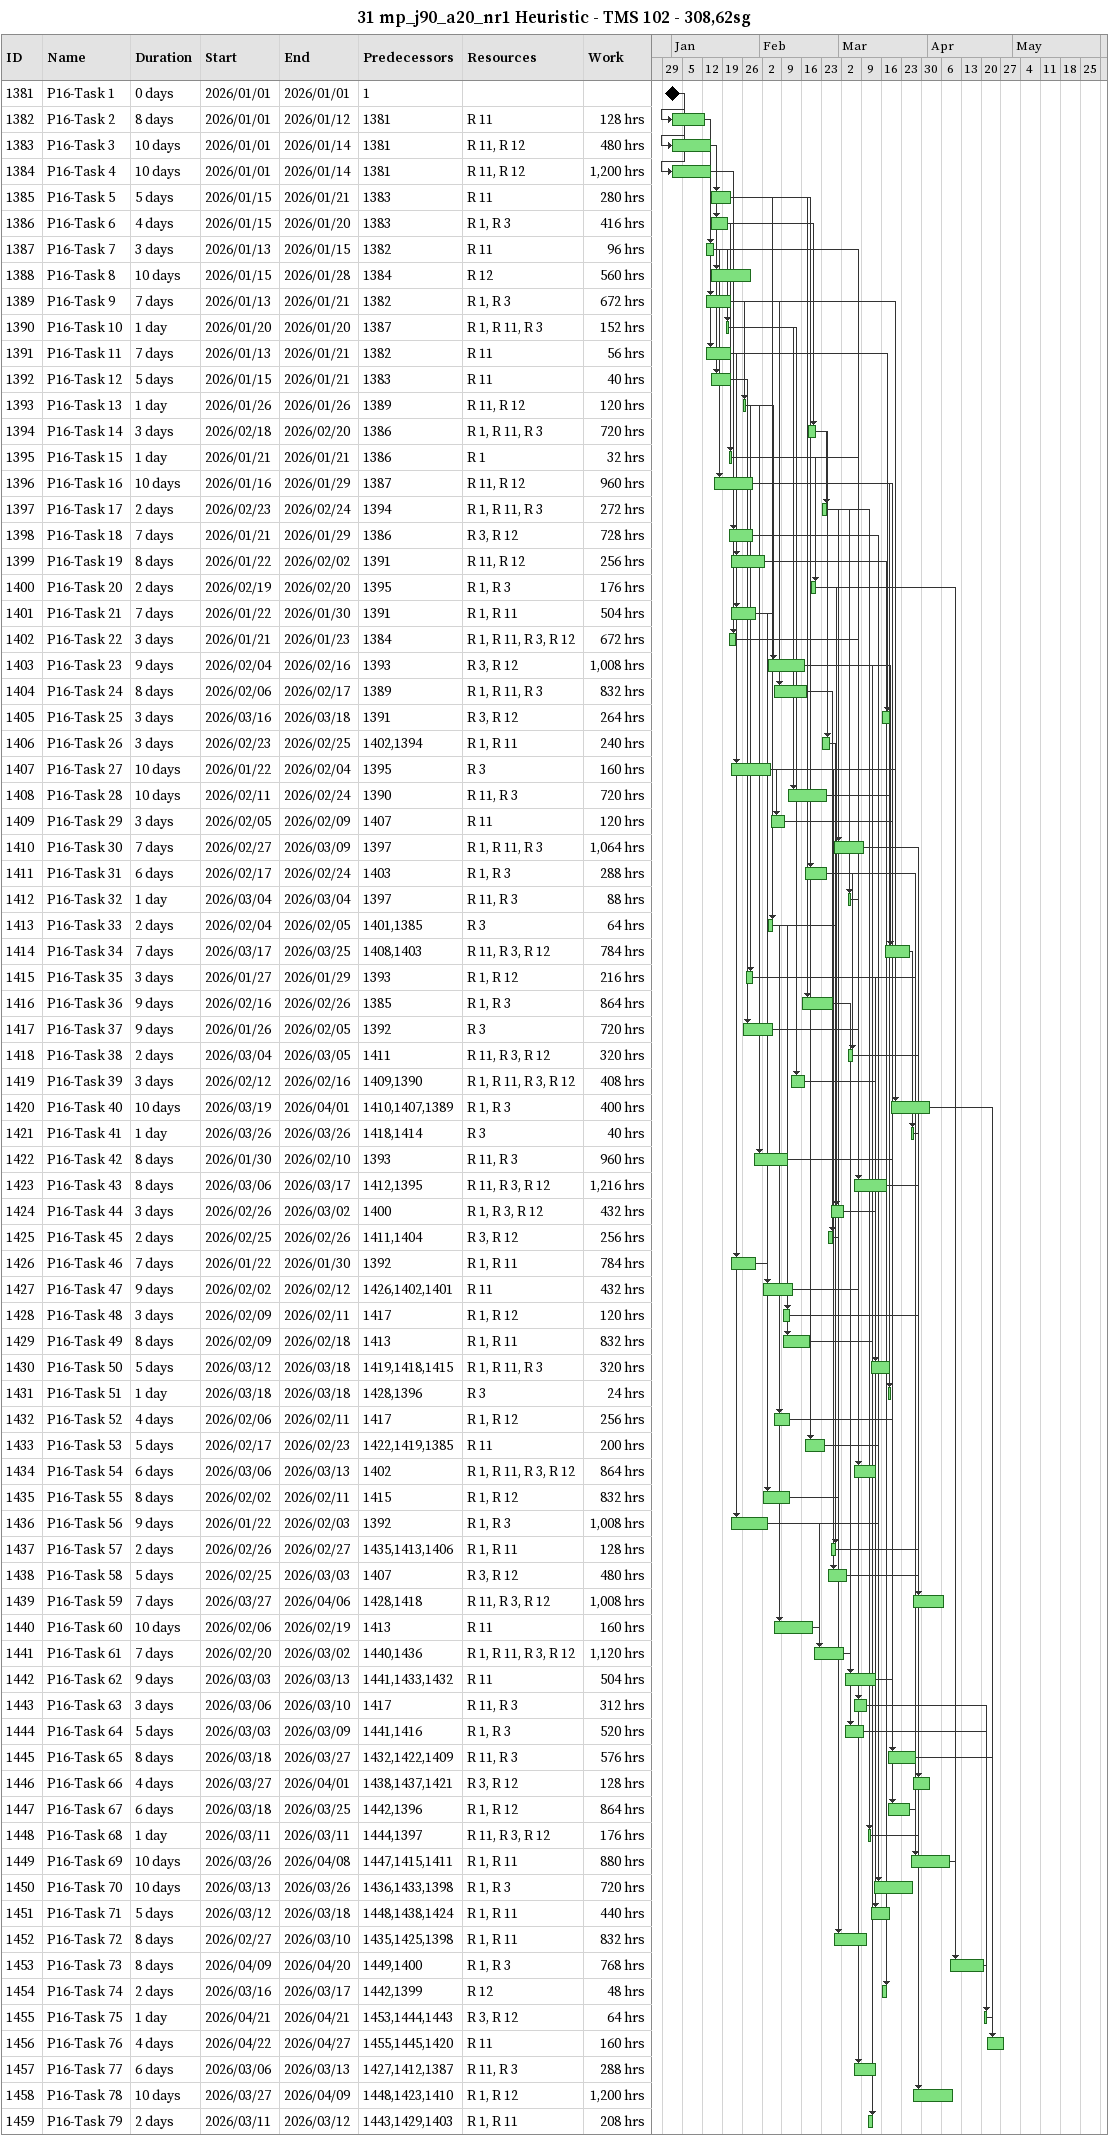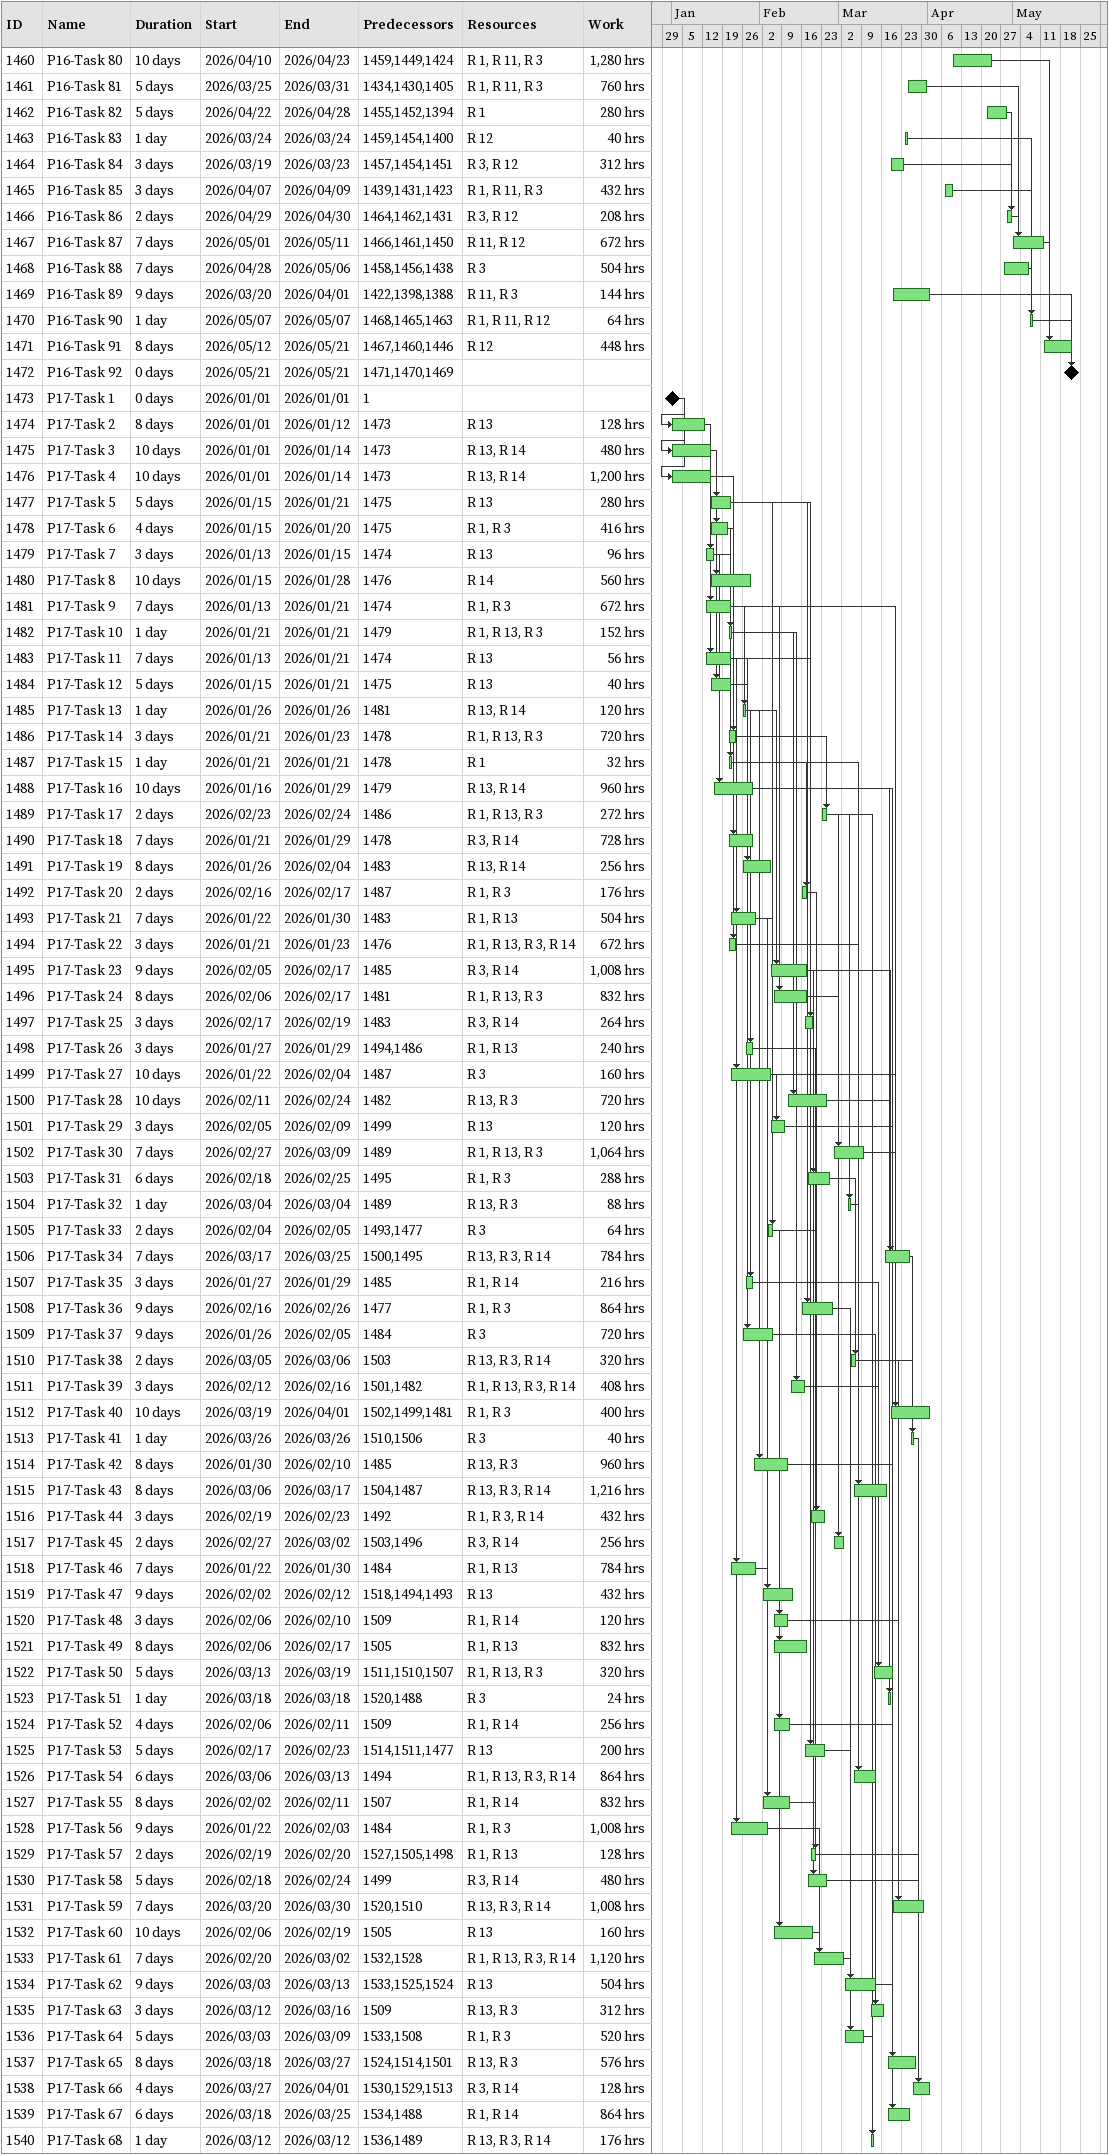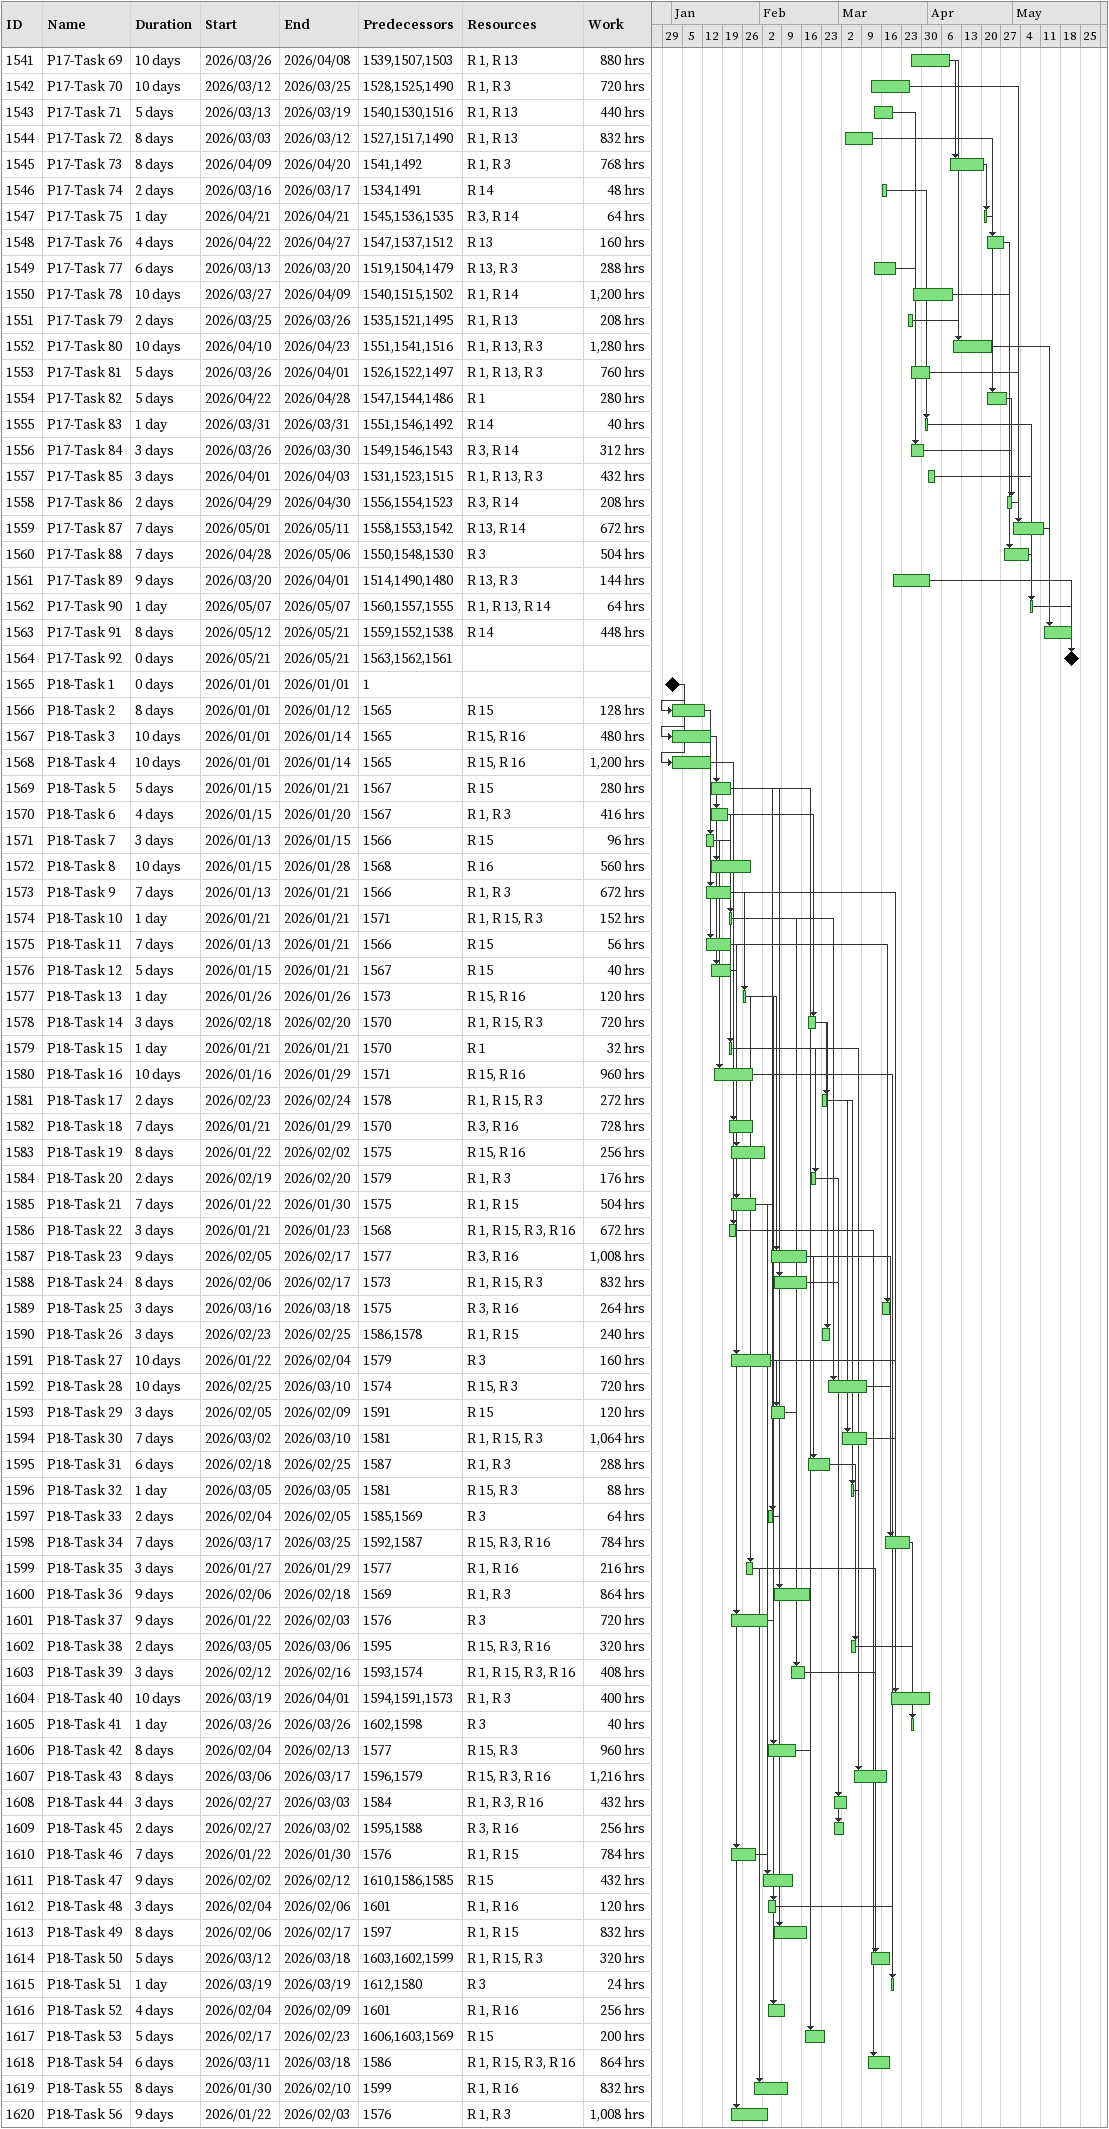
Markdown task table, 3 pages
31 mp_j90_a20_nr1 Heuristic - TMS 102 - 308,62sg

| ID | Task | Duration | Start | Finish | Predecessors | Resources | Work (h) |
|---|---|---|---|---|---|---|---|
| 1381 | P16-Task 1 | 0d | 2026-01-01 | 2026-01-01 | 1 |  |  |
| 1382 | P16-Task 2 | 8d | 2026-01-01 | 2026-01-12 | 1381 | R 11 | 128 |
| 1383 | P16-Task 3 | 10d | 2026-01-01 | 2026-01-14 | 1381 | R 11, R 12 | 480 |
| 1384 | P16-Task 4 | 10d | 2026-01-01 | 2026-01-14 | 1381 | R 11, R 12 | 1200 |
| 1385 | P16-Task 5 | 5d | 2026-01-15 | 2026-01-21 | 1383 | R 11 | 280 |
| 1386 | P16-Task 6 | 4d | 2026-01-15 | 2026-01-20 | 1383 | R 1, R 3 | 416 |
| 1387 | P16-Task 7 | 3d | 2026-01-13 | 2026-01-15 | 1382 | R 11 | 96 |
| 1388 | P16-Task 8 | 10d | 2026-01-15 | 2026-01-28 | 1384 | R 12 | 560 |
| 1389 | P16-Task 9 | 7d | 2026-01-13 | 2026-01-21 | 1382 | R 1, R 3 | 672 |
| 1390 | P16-Task 10 | 1d | 2026-01-20 | 2026-01-20 | 1387 | R 1, R 11, R 3 | 152 |
| 1391 | P16-Task 11 | 7d | 2026-01-13 | 2026-01-21 | 1382 | R 11 | 56 |
| 1392 | P16-Task 12 | 5d | 2026-01-15 | 2026-01-21 | 1383 | R 11 | 40 |
| 1393 | P16-Task 13 | 1d | 2026-01-26 | 2026-01-26 | 1389 | R 11, R 12 | 120 |
| 1394 | P16-Task 14 | 3d | 2026-02-18 | 2026-02-20 | 1386 | R 1, R 11, R 3 | 720 |
| 1395 | P16-Task 15 | 1d | 2026-01-21 | 2026-01-21 | 1386 | R 1 | 32 |
| 1396 | P16-Task 16 | 10d | 2026-01-16 | 2026-01-29 | 1387 | R 11, R 12 | 960 |
| 1397 | P16-Task 17 | 2d | 2026-02-23 | 2026-02-24 | 1394 | R 1, R 11, R 3 | 272 |
| 1398 | P16-Task 18 | 7d | 2026-01-21 | 2026-01-29 | 1386 | R 3, R 12 | 728 |
| 1399 | P16-Task 19 | 8d | 2026-01-22 | 2026-02-02 | 1391 | R 11, R 12 | 256 |
| 1400 | P16-Task 20 | 2d | 2026-02-19 | 2026-02-20 | 1395 | R 1, R 3 | 176 |
| 1401 | P16-Task 21 | 7d | 2026-01-22 | 2026-01-30 | 1391 | R 1, R 11 | 504 |
| 1402 | P16-Task 22 | 3d | 2026-01-21 | 2026-01-23 | 1384 | R 1, R 11, R 3, R 12 | 672 |
| 1403 | P16-Task 23 | 9d | 2026-02-04 | 2026-02-16 | 1393 | R 3, R 12 | 1008 |
| 1404 | P16-Task 24 | 8d | 2026-02-06 | 2026-02-17 | 1389 | R 1, R 11, R 3 | 832 |
| 1405 | P16-Task 25 | 3d | 2026-03-16 | 2026-03-18 | 1391 | R 3, R 12 | 264 |
| 1406 | P16-Task 26 | 3d | 2026-02-23 | 2026-02-25 | 1402, 1394 | R 1, R 11 | 240 |
| 1407 | P16-Task 27 | 10d | 2026-01-22 | 2026-02-04 | 1395 | R 3 | 160 |
| 1408 | P16-Task 28 | 10d | 2026-02-11 | 2026-02-24 | 1390 | R 11, R 3 | 720 |
| 1409 | P16-Task 29 | 3d | 2026-02-05 | 2026-02-09 | 1407 | R 11 | 120 |
| 1410 | P16-Task 30 | 7d | 2026-02-27 | 2026-03-09 | 1397 | R 1, R 11, R 3 | 1064 |
| 1411 | P16-Task 31 | 6d | 2026-02-17 | 2026-02-24 | 1403 | R 1, R 3 | 288 |
| 1412 | P16-Task 32 | 1d | 2026-03-04 | 2026-03-04 | 1397 | R 11, R 3 | 88 |
| 1413 | P16-Task 33 | 2d | 2026-02-04 | 2026-02-05 | 1401, 1385 | R 3 | 64 |
| 1414 | P16-Task 34 | 7d | 2026-03-17 | 2026-03-25 | 1408, 1403 | R 11, R 3, R 12 | 784 |
| 1415 | P16-Task 35 | 3d | 2026-01-27 | 2026-01-29 | 1393 | R 1, R 12 | 216 |
| 1416 | P16-Task 36 | 9d | 2026-02-16 | 2026-02-26 | 1385 | R 1, R 3 | 864 |
| 1417 | P16-Task 37 | 9d | 2026-01-26 | 2026-02-05 | 1392 | R 3 | 720 |
| 1418 | P16-Task 38 | 2d | 2026-03-04 | 2026-03-05 | 1411 | R 11, R 3, R 12 | 320 |
| 1419 | P16-Task 39 | 3d | 2026-02-12 | 2026-02-16 | 1409, 1390 | R 1, R 11, R 3, R 12 | 408 |
| 1420 | P16-Task 40 | 10d | 2026-03-19 | 2026-04-01 | 1410, 1407, 1389 | R 1, R 3 | 400 |
| 1421 | P16-Task 41 | 1d | 2026-03-26 | 2026-03-26 | 1418, 1414 | R 3 | 40 |
| 1422 | P16-Task 42 | 8d | 2026-01-30 | 2026-02-10 | 1393 | R 11, R 3 | 960 |
| 1423 | P16-Task 43 | 8d | 2026-03-06 | 2026-03-17 | 1412, 1395 | R 11, R 3, R 12 | 1216 |
| 1424 | P16-Task 44 | 3d | 2026-02-26 | 2026-03-02 | 1400 | R 1, R 3, R 12 | 432 |
| 1425 | P16-Task 45 | 2d | 2026-02-25 | 2026-02-26 | 1411, 1404 | R 3, R 12 | 256 |
| 1426 | P16-Task 46 | 7d | 2026-01-22 | 2026-01-30 | 1392 | R 1, R 11 | 784 |
| 1427 | P16-Task 47 | 9d | 2026-02-02 | 2026-02-12 | 1426, 1402, 1401 | R 11 | 432 |
| 1428 | P16-Task 48 | 3d | 2026-02-09 | 2026-02-11 | 1417 | R 1, R 12 | 120 |
| 1429 | P16-Task 49 | 8d | 2026-02-09 | 2026-02-18 | 1413 | R 1, R 11 | 832 |
| 1430 | P16-Task 50 | 5d | 2026-03-12 | 2026-03-18 | 1419, 1418, 1415 | R 1, R 11, R 3 | 320 |
| 1431 | P16-Task 51 | 1d | 2026-03-18 | 2026-03-18 | 1428, 1396 | R 3 | 24 |
| 1432 | P16-Task 52 | 4d | 2026-02-06 | 2026-02-11 | 1417 | R 1, R 12 | 256 |
| 1433 | P16-Task 53 | 5d | 2026-02-17 | 2026-02-23 | 1422, 1419, 1385 | R 11 | 200 |
| 1434 | P16-Task 54 | 6d | 2026-03-06 | 2026-03-13 | 1402 | R 1, R 11, R 3, R 12 | 864 |
| 1435 | P16-Task 55 | 8d | 2026-02-02 | 2026-02-11 | 1415 | R 1, R 12 | 832 |
| 1436 | P16-Task 56 | 9d | 2026-01-22 | 2026-02-03 | 1392 | R 1, R 3 | 1008 |
| 1437 | P16-Task 57 | 2d | 2026-02-26 | 2026-02-27 | 1435, 1413, 1406 | R 1, R 11 | 128 |
| 1438 | P16-Task 58 | 5d | 2026-02-25 | 2026-03-03 | 1407 | R 3, R 12 | 480 |
| 1439 | P16-Task 59 | 7d | 2026-03-27 | 2026-04-06 | 1428, 1418 | R 11, R 3, R 12 | 1008 |
| 1440 | P16-Task 60 | 10d | 2026-02-06 | 2026-02-19 | 1413 | R 11 | 160 |
| 1441 | P16-Task 61 | 7d | 2026-02-20 | 2026-03-02 | 1440, 1436 | R 1, R 11, R 3, R 12 | 1120 |
| 1442 | P16-Task 62 | 9d | 2026-03-03 | 2026-03-13 | 1441, 1433, 1432 | R 11 | 504 |
| 1443 | P16-Task 63 | 3d | 2026-03-06 | 2026-03-10 | 1417 | R 11, R 3 | 312 |
| 1444 | P16-Task 64 | 5d | 2026-03-03 | 2026-03-09 | 1441, 1416 | R 1, R 3 | 520 |
| 1445 | P16-Task 65 | 8d | 2026-03-18 | 2026-03-27 | 1432, 1422, 1409 | R 11, R 3 | 576 |
| 1446 | P16-Task 66 | 4d | 2026-03-27 | 2026-04-01 | 1438, 1437, 1421 | R 3, R 12 | 128 |
| 1447 | P16-Task 67 | 6d | 2026-03-18 | 2026-03-25 | 1442, 1396 | R 1, R 12 | 864 |
| 1448 | P16-Task 68 | 1d | 2026-03-11 | 2026-03-11 | 1444, 1397 | R 11, R 3, R 12 | 176 |
| 1449 | P16-Task 69 | 10d | 2026-03-26 | 2026-04-08 | 1447, 1415, 1411 | R 1, R 11 | 880 |
| 1450 | P16-Task 70 | 10d | 2026-03-13 | 2026-03-26 | 1436, 1433, 1398 | R 1, R 3 | 720 |
| 1451 | P16-Task 71 | 5d | 2026-03-12 | 2026-03-18 | 1448, 1438, 1424 | R 1, R 11 | 440 |
| 1452 | P16-Task 72 | 8d | 2026-02-27 | 2026-03-10 | 1435, 1425, 1398 | R 1, R 11 | 832 |
| 1453 | P16-Task 73 | 8d | 2026-04-09 | 2026-04-20 | 1449, 1400 | R 1, R 3 | 768 |
| 1454 | P16-Task 74 | 2d | 2026-03-16 | 2026-03-17 | 1442, 1399 | R 12 | 48 |
| 1455 | P16-Task 75 | 1d | 2026-04-21 | 2026-04-21 | 1453, 1444, 1443 | R 3, R 12 | 64 |
| 1456 | P16-Task 76 | 4d | 2026-04-22 | 2026-04-27 | 1455, 1445, 1420 | R 11 | 160 |
| 1457 | P16-Task 77 | 6d | 2026-03-06 | 2026-03-13 | 1427, 1412, 1387 | R 11, R 3 | 288 |
| 1458 | P16-Task 78 | 10d | 2026-03-27 | 2026-04-09 | 1448, 1423, 1410 | R 1, R 12 | 1200 |
| 1459 | P16-Task 79 | 2d | 2026-03-11 | 2026-03-12 | 1443, 1429, 1403 | R 1, R 11 | 208 |
| 1460 | P16-Task 80 | 10d | 2026-04-10 | 2026-04-23 | 1459, 1449, 1424 | R 1, R 11, R 3 | 1280 |
| 1461 | P16-Task 81 | 5d | 2026-03-25 | 2026-03-31 | 1434, 1430, 1405 | R 1, R 11, R 3 | 760 |
| 1462 | P16-Task 82 | 5d | 2026-04-22 | 2026-04-28 | 1455, 1452, 1394 | R 1 | 280 |
| 1463 | P16-Task 83 | 1d | 2026-03-24 | 2026-03-24 | 1459, 1454, 1400 | R 12 | 40 |
| 1464 | P16-Task 84 | 3d | 2026-03-19 | 2026-03-23 | 1457, 1454, 1451 | R 3, R 12 | 312 |
| 1465 | P16-Task 85 | 3d | 2026-04-07 | 2026-04-09 | 1439, 1431, 1423 | R 1, R 11, R 3 | 432 |
| 1466 | P16-Task 86 | 2d | 2026-04-29 | 2026-04-30 | 1464, 1462, 1431 | R 3, R 12 | 208 |
| 1467 | P16-Task 87 | 7d | 2026-05-01 | 2026-05-11 | 1466, 1461, 1450 | R 11, R 12 | 672 |
| 1468 | P16-Task 88 | 7d | 2026-04-28 | 2026-05-06 | 1458, 1456, 1438 | R 3 | 504 |
| 1469 | P16-Task 89 | 9d | 2026-03-20 | 2026-04-01 | 1422, 1398, 1388 | R 11, R 3 | 144 |
| 1470 | P16-Task 90 | 1d | 2026-05-07 | 2026-05-07 | 1468, 1465, 1463 | R 1, R 11, R 12 | 64 |
| 1471 | P16-Task 91 | 8d | 2026-05-12 | 2026-05-21 | 1467, 1460, 1446 | R 12 | 448 |
| 1472 | P16-Task 92 | 0d | 2026-05-21 | 2026-05-21 | 1471, 1470, 1469 |  |  |
| 1473 | P17-Task 1 | 0d | 2026-01-01 | 2026-01-01 | 1 |  |  |
| 1474 | P17-Task 2 | 8d | 2026-01-01 | 2026-01-12 | 1473 | R 13 | 128 |
| 1475 | P17-Task 3 | 10d | 2026-01-01 | 2026-01-14 | 1473 | R 13, R 14 | 480 |
| 1476 | P17-Task 4 | 10d | 2026-01-01 | 2026-01-14 | 1473 | R 13, R 14 | 1200 |
| 1477 | P17-Task 5 | 5d | 2026-01-15 | 2026-01-21 | 1475 | R 13 | 280 |
| 1478 | P17-Task 6 | 4d | 2026-01-15 | 2026-01-20 | 1475 | R 1, R 3 | 416 |
| 1479 | P17-Task 7 | 3d | 2026-01-13 | 2026-01-15 | 1474 | R 13 | 96 |
| 1480 | P17-Task 8 | 10d | 2026-01-15 | 2026-01-28 | 1476 | R 14 | 560 |
| 1481 | P17-Task 9 | 7d | 2026-01-13 | 2026-01-21 | 1474 | R 1, R 3 | 672 |
| 1482 | P17-Task 10 | 1d | 2026-01-21 | 2026-01-21 | 1479 | R 1, R 13, R 3 | 152 |
| 1483 | P17-Task 11 | 7d | 2026-01-13 | 2026-01-21 | 1474 | R 13 | 56 |
| 1484 | P17-Task 12 | 5d | 2026-01-15 | 2026-01-21 | 1475 | R 13 | 40 |
| 1485 | P17-Task 13 | 1d | 2026-01-26 | 2026-01-26 | 1481 | R 13, R 14 | 120 |
| 1486 | P17-Task 14 | 3d | 2026-01-21 | 2026-01-23 | 1478 | R 1, R 13, R 3 | 720 |
| 1487 | P17-Task 15 | 1d | 2026-01-21 | 2026-01-21 | 1478 | R 1 | 32 |
| 1488 | P17-Task 16 | 10d | 2026-01-16 | 2026-01-29 | 1479 | R 13, R 14 | 960 |
| 1489 | P17-Task 17 | 2d | 2026-02-23 | 2026-02-24 | 1486 | R 1, R 13, R 3 | 272 |
| 1490 | P17-Task 18 | 7d | 2026-01-21 | 2026-01-29 | 1478 | R 3, R 14 | 728 |
| 1491 | P17-Task 19 | 8d | 2026-01-26 | 2026-02-04 | 1483 | R 13, R 14 | 256 |
| 1492 | P17-Task 20 | 2d | 2026-02-16 | 2026-02-17 | 1487 | R 1, R 3 | 176 |
| 1493 | P17-Task 21 | 7d | 2026-01-22 | 2026-01-30 | 1483 | R 1, R 13 | 504 |
| 1494 | P17-Task 22 | 3d | 2026-01-21 | 2026-01-23 | 1476 | R 1, R 13, R 3, R 14 | 672 |
| 1495 | P17-Task 23 | 9d | 2026-02-05 | 2026-02-17 | 1485 | R 3, R 14 | 1008 |
| 1496 | P17-Task 24 | 8d | 2026-02-06 | 2026-02-17 | 1481 | R 1, R 13, R 3 | 832 |
| 1497 | P17-Task 25 | 3d | 2026-02-17 | 2026-02-19 | 1483 | R 3, R 14 | 264 |
| 1498 | P17-Task 26 | 3d | 2026-01-27 | 2026-01-29 | 1494, 1486 | R 1, R 13 | 240 |
| 1499 | P17-Task 27 | 10d | 2026-01-22 | 2026-02-04 | 1487 | R 3 | 160 |
| 1500 | P17-Task 28 | 10d | 2026-02-11 | 2026-02-24 | 1482 | R 13, R 3 | 720 |
| 1501 | P17-Task 29 | 3d | 2026-02-05 | 2026-02-09 | 1499 | R 13 | 120 |
| 1502 | P17-Task 30 | 7d | 2026-02-27 | 2026-03-09 | 1489 | R 1, R 13, R 3 | 1064 |
| 1503 | P17-Task 31 | 6d | 2026-02-18 | 2026-02-25 | 1495 | R 1, R 3 | 288 |
| 1504 | P17-Task 32 | 1d | 2026-03-04 | 2026-03-04 | 1489 | R 13, R 3 | 88 |
| 1505 | P17-Task 33 | 2d | 2026-02-04 | 2026-02-05 | 1493, 1477 | R 3 | 64 |
| 1506 | P17-Task 34 | 7d | 2026-03-17 | 2026-03-25 | 1500, 1495 | R 13, R 3, R 14 | 784 |
| 1507 | P17-Task 35 | 3d | 2026-01-27 | 2026-01-29 | 1485 | R 1, R 14 | 216 |
| 1508 | P17-Task 36 | 9d | 2026-02-16 | 2026-02-26 | 1477 | R 1, R 3 | 864 |
| 1509 | P17-Task 37 | 9d | 2026-01-26 | 2026-02-05 | 1484 | R 3 | 720 |
| 1510 | P17-Task 38 | 2d | 2026-03-05 | 2026-03-06 | 1503 | R 13, R 3, R 14 | 320 |
| 1511 | P17-Task 39 | 3d | 2026-02-12 | 2026-02-16 | 1501, 1482 | R 1, R 13, R 3, R 14 | 408 |
| 1512 | P17-Task 40 | 10d | 2026-03-19 | 2026-04-01 | 1502, 1499, 1481 | R 1, R 3 | 400 |
| 1513 | P17-Task 41 | 1d | 2026-03-26 | 2026-03-26 | 1510, 1506 | R 3 | 40 |
| 1514 | P17-Task 42 | 8d | 2026-01-30 | 2026-02-10 | 1485 | R 13, R 3 | 960 |
| 1515 | P17-Task 43 | 8d | 2026-03-06 | 2026-03-17 | 1504, 1487 | R 13, R 3, R 14 | 1216 |
| 1516 | P17-Task 44 | 3d | 2026-02-19 | 2026-02-23 | 1492 | R 1, R 3, R 14 | 432 |
| 1517 | P17-Task 45 | 2d | 2026-02-27 | 2026-03-02 | 1503, 1496 | R 3, R 14 | 256 |
| 1518 | P17-Task 46 | 7d | 2026-01-22 | 2026-01-30 | 1484 | R 1, R 13 | 784 |
| 1519 | P17-Task 47 | 9d | 2026-02-02 | 2026-02-12 | 1518, 1494, 1493 | R 13 | 432 |
| 1520 | P17-Task 48 | 3d | 2026-02-06 | 2026-02-10 | 1509 | R 1, R 14 | 120 |
| 1521 | P17-Task 49 | 8d | 2026-02-06 | 2026-02-17 | 1505 | R 1, R 13 | 832 |
| 1522 | P17-Task 50 | 5d | 2026-03-13 | 2026-03-19 | 1511, 1510, 1507 | R 1, R 13, R 3 | 320 |
| 1523 | P17-Task 51 | 1d | 2026-03-18 | 2026-03-18 | 1520, 1488 | R 3 | 24 |
| 1524 | P17-Task 52 | 4d | 2026-02-06 | 2026-02-11 | 1509 | R 1, R 14 | 256 |
| 1525 | P17-Task 53 | 5d | 2026-02-17 | 2026-02-23 | 1514, 1511, 1477 | R 13 | 200 |
| 1526 | P17-Task 54 | 6d | 2026-03-06 | 2026-03-13 | 1494 | R 1, R 13, R 3, R 14 | 864 |
| 1527 | P17-Task 55 | 8d | 2026-02-02 | 2026-02-11 | 1507 | R 1, R 14 | 832 |
| 1528 | P17-Task 56 | 9d | 2026-01-22 | 2026-02-03 | 1484 | R 1, R 3 | 1008 |
| 1529 | P17-Task 57 | 2d | 2026-02-19 | 2026-02-20 | 1527, 1505, 1498 | R 1, R 13 | 128 |
| 1530 | P17-Task 58 | 5d | 2026-02-18 | 2026-02-24 | 1499 | R 3, R 14 | 480 |
| 1531 | P17-Task 59 | 7d | 2026-03-20 | 2026-03-30 | 1520, 1510 | R 13, R 3, R 14 | 1008 |
| 1532 | P17-Task 60 | 10d | 2026-02-06 | 2026-02-19 | 1505 | R 13 | 160 |
| 1533 | P17-Task 61 | 7d | 2026-02-20 | 2026-03-02 | 1532, 1528 | R 1, R 13, R 3, R 14 | 1120 |
| 1534 | P17-Task 62 | 9d | 2026-03-03 | 2026-03-13 | 1533, 1525, 1524 | R 13 | 504 |
| 1535 | P17-Task 63 | 3d | 2026-03-12 | 2026-03-16 | 1509 | R 13, R 3 | 312 |
| 1536 | P17-Task 64 | 5d | 2026-03-03 | 2026-03-09 | 1533, 1508 | R 1, R 3 | 520 |
| 1537 | P17-Task 65 | 8d | 2026-03-18 | 2026-03-27 | 1524, 1514, 1501 | R 13, R 3 | 576 |
| 1538 | P17-Task 66 | 4d | 2026-03-27 | 2026-04-01 | 1530, 1529, 1513 | R 3, R 14 | 128 |
| 1539 | P17-Task 67 | 6d | 2026-03-18 | 2026-03-25 | 1534, 1488 | R 1, R 14 | 864 |
| 1540 | P17-Task 68 | 1d | 2026-03-12 | 2026-03-12 | 1536, 1489 | R 13, R 3, R 14 | 176 |
| 1541 | P17-Task 69 | 10d | 2026-03-26 | 2026-04-08 | 1539, 1507, 1503 | R 1, R 13 | 880 |
| 1542 | P17-Task 70 | 10d | 2026-03-12 | 2026-03-25 | 1528, 1525, 1490 | R 1, R 3 | 720 |
| 1543 | P17-Task 71 | 5d | 2026-03-13 | 2026-03-19 | 1540, 1530, 1516 | R 1, R 13 | 440 |
| 1544 | P17-Task 72 | 8d | 2026-03-03 | 2026-03-12 | 1527, 1517, 1490 | R 1, R 13 | 832 |
| 1545 | P17-Task 73 | 8d | 2026-04-09 | 2026-04-20 | 1541, 1492 | R 1, R 3 | 768 |
| 1546 | P17-Task 74 | 2d | 2026-03-16 | 2026-03-17 | 1534, 1491 | R 14 | 48 |
| 1547 | P17-Task 75 | 1d | 2026-04-21 | 2026-04-21 | 1545, 1536, 1535 | R 3, R 14 | 64 |
| 1548 | P17-Task 76 | 4d | 2026-04-22 | 2026-04-27 | 1547, 1537, 1512 | R 13 | 160 |
| 1549 | P17-Task 77 | 6d | 2026-03-13 | 2026-03-20 | 1519, 1504, 1479 | R 13, R 3 | 288 |
| 1550 | P17-Task 78 | 10d | 2026-03-27 | 2026-04-09 | 1540, 1515, 1502 | R 1, R 14 | 1200 |
| 1551 | P17-Task 79 | 2d | 2026-03-25 | 2026-03-26 | 1535, 1521, 1495 | R 1, R 13 | 208 |
| 1552 | P17-Task 80 | 10d | 2026-04-10 | 2026-04-23 | 1551, 1541, 1516 | R 1, R 13, R 3 | 1280 |
| 1553 | P17-Task 81 | 5d | 2026-03-26 | 2026-04-01 | 1526, 1522, 1497 | R 1, R 13, R 3 | 760 |
| 1554 | P17-Task 82 | 5d | 2026-04-22 | 2026-04-28 | 1547, 1544, 1486 | R 1 | 280 |
| 1555 | P17-Task 83 | 1d | 2026-03-31 | 2026-03-31 | 1551, 1546, 1492 | R 14 | 40 |
| 1556 | P17-Task 84 | 3d | 2026-03-26 | 2026-03-30 | 1549, 1546, 1543 | R 3, R 14 | 312 |
| 1557 | P17-Task 85 | 3d | 2026-04-01 | 2026-04-03 | 1531, 1523, 1515 | R 1, R 13, R 3 | 432 |
| 1558 | P17-Task 86 | 2d | 2026-04-29 | 2026-04-30 | 1556, 1554, 1523 | R 3, R 14 | 208 |
| 1559 | P17-Task 87 | 7d | 2026-05-01 | 2026-05-11 | 1558, 1553, 1542 | R 13, R 14 | 672 |
| 1560 | P17-Task 88 | 7d | 2026-04-28 | 2026-05-06 | 1550, 1548, 1530 | R 3 | 504 |
| 1561 | P17-Task 89 | 9d | 2026-03-20 | 2026-04-01 | 1514, 1490, 1480 | R 13, R 3 | 144 |
| 1562 | P17-Task 90 | 1d | 2026-05-07 | 2026-05-07 | 1560, 1557, 1555 | R 1, R 13, R 14 | 64 |
| 1563 | P17-Task 91 | 8d | 2026-05-12 | 2026-05-21 | 1559, 1552, 1538 | R 14 | 448 |
| 1564 | P17-Task 92 | 0d | 2026-05-21 | 2026-05-21 | 1563, 1562, 1561 |  |  |
| 1565 | P18-Task 1 | 0d | 2026-01-01 | 2026-01-01 | 1 |  |  |
| 1566 | P18-Task 2 | 8d | 2026-01-01 | 2026-01-12 | 1565 | R 15 | 128 |
| 1567 | P18-Task 3 | 10d | 2026-01-01 | 2026-01-14 | 1565 | R 15, R 16 | 480 |
| 1568 | P18-Task 4 | 10d | 2026-01-01 | 2026-01-14 | 1565 | R 15, R 16 | 1200 |
| 1569 | P18-Task 5 | 5d | 2026-01-15 | 2026-01-21 | 1567 | R 15 | 280 |
| 1570 | P18-Task 6 | 4d | 2026-01-15 | 2026-01-20 | 1567 | R 1, R 3 | 416 |
| 1571 | P18-Task 7 | 3d | 2026-01-13 | 2026-01-15 | 1566 | R 15 | 96 |
| 1572 | P18-Task 8 | 10d | 2026-01-15 | 2026-01-28 | 1568 | R 16 | 560 |
| 1573 | P18-Task 9 | 7d | 2026-01-13 | 2026-01-21 | 1566 | R 1, R 3 | 672 |
| 1574 | P18-Task 10 | 1d | 2026-01-21 | 2026-01-21 | 1571 | R 1, R 15, R 3 | 152 |
| 1575 | P18-Task 11 | 7d | 2026-01-13 | 2026-01-21 | 1566 | R 15 | 56 |
| 1576 | P18-Task 12 | 5d | 2026-01-15 | 2026-01-21 | 1567 | R 15 | 40 |
| 1577 | P18-Task 13 | 1d | 2026-01-26 | 2026-01-26 | 1573 | R 15, R 16 | 120 |
| 1578 | P18-Task 14 | 3d | 2026-02-18 | 2026-02-20 | 1570 | R 1, R 15, R 3 | 720 |
| 1579 | P18-Task 15 | 1d | 2026-01-21 | 2026-01-21 | 1570 | R 1 | 32 |
| 1580 | P18-Task 16 | 10d | 2026-01-16 | 2026-01-29 | 1571 | R 15, R 16 | 960 |
| 1581 | P18-Task 17 | 2d | 2026-02-23 | 2026-02-24 | 1578 | R 1, R 15, R 3 | 272 |
| 1582 | P18-Task 18 | 7d | 2026-01-21 | 2026-01-29 | 1570 | R 3, R 16 | 728 |
| 1583 | P18-Task 19 | 8d | 2026-01-22 | 2026-02-02 | 1575 | R 15, R 16 | 256 |
| 1584 | P18-Task 20 | 2d | 2026-02-19 | 2026-02-20 | 1579 | R 1, R 3 | 176 |
| 1585 | P18-Task 21 | 7d | 2026-01-22 | 2026-01-30 | 1575 | R 1, R 15 | 504 |
| 1586 | P18-Task 22 | 3d | 2026-01-21 | 2026-01-23 | 1568 | R 1, R 15, R 3, R 16 | 672 |
| 1587 | P18-Task 23 | 9d | 2026-02-05 | 2026-02-17 | 1577 | R 3, R 16 | 1008 |
| 1588 | P18-Task 24 | 8d | 2026-02-06 | 2026-02-17 | 1573 | R 1, R 15, R 3 | 832 |
| 1589 | P18-Task 25 | 3d | 2026-03-16 | 2026-03-18 | 1575 | R 3, R 16 | 264 |
| 1590 | P18-Task 26 | 3d | 2026-02-23 | 2026-02-25 | 1586, 1578 | R 1, R 15 | 240 |
| 1591 | P18-Task 27 | 10d | 2026-01-22 | 2026-02-04 | 1579 | R 3 | 160 |
| 1592 | P18-Task 28 | 10d | 2026-02-25 | 2026-03-10 | 1574 | R 15, R 3 | 720 |
| 1593 | P18-Task 29 | 3d | 2026-02-05 | 2026-02-09 | 1591 | R 15 | 120 |
| 1594 | P18-Task 30 | 7d | 2026-03-02 | 2026-03-10 | 1581 | R 1, R 15, R 3 | 1064 |
| 1595 | P18-Task 31 | 6d | 2026-02-18 | 2026-02-25 | 1587 | R 1, R 3 | 288 |
| 1596 | P18-Task 32 | 1d | 2026-03-05 | 2026-03-05 | 1581 | R 15, R 3 | 88 |
| 1597 | P18-Task 33 | 2d | 2026-02-04 | 2026-02-05 | 1585, 1569 | R 3 | 64 |
| 1598 | P18-Task 34 | 7d | 2026-03-17 | 2026-03-25 | 1592, 1587 | R 15, R 3, R 16 | 784 |
| 1599 | P18-Task 35 | 3d | 2026-01-27 | 2026-01-29 | 1577 | R 1, R 16 | 216 |
| 1600 | P18-Task 36 | 9d | 2026-02-06 | 2026-02-18 | 1569 | R 1, R 3 | 864 |
| 1601 | P18-Task 37 | 9d | 2026-01-22 | 2026-02-03 | 1576 | R 3 | 720 |
| 1602 | P18-Task 38 | 2d | 2026-03-05 | 2026-03-06 | 1595 | R 15, R 3, R 16 | 320 |
| 1603 | P18-Task 39 | 3d | 2026-02-12 | 2026-02-16 | 1593, 1574 | R 1, R 15, R 3, R 16 | 408 |
| 1604 | P18-Task 40 | 10d | 2026-03-19 | 2026-04-01 | 1594, 1591, 1573 | R 1, R 3 | 400 |
| 1605 | P18-Task 41 | 1d | 2026-03-26 | 2026-03-26 | 1602, 1598 | R 3 | 40 |
| 1606 | P18-Task 42 | 8d | 2026-02-04 | 2026-02-13 | 1577 | R 15, R 3 | 960 |
| 1607 | P18-Task 43 | 8d | 2026-03-06 | 2026-03-17 | 1596, 1579 | R 15, R 3, R 16 | 1216 |
| 1608 | P18-Task 44 | 3d | 2026-02-27 | 2026-03-03 | 1584 | R 1, R 3, R 16 | 432 |
| 1609 | P18-Task 45 | 2d | 2026-02-27 | 2026-03-02 | 1595, 1588 | R 3, R 16 | 256 |
| 1610 | P18-Task 46 | 7d | 2026-01-22 | 2026-01-30 | 1576 | R 1, R 15 | 784 |
| 1611 | P18-Task 47 | 9d | 2026-02-02 | 2026-02-12 | 1610, 1586, 1585 | R 15 | 432 |
| 1612 | P18-Task 48 | 3d | 2026-02-04 | 2026-02-06 | 1601 | R 1, R 16 | 120 |
| 1613 | P18-Task 49 | 8d | 2026-02-06 | 2026-02-17 | 1597 | R 1, R 15 | 832 |
| 1614 | P18-Task 50 | 5d | 2026-03-12 | 2026-03-18 | 1603, 1602, 1599 | R 1, R 15, R 3 | 320 |
| 1615 | P18-Task 51 | 1d | 2026-03-19 | 2026-03-19 | 1612, 1580 | R 3 | 24 |
| 1616 | P18-Task 52 | 4d | 2026-02-04 | 2026-02-09 | 1601 | R 1, R 16 | 256 |
| 1617 | P18-Task 53 | 5d | 2026-02-17 | 2026-02-23 | 1606, 1603, 1569 | R 15 | 200 |
| 1618 | P18-Task 54 | 6d | 2026-03-11 | 2026-03-18 | 1586 | R 1, R 15, R 3, R 16 | 864 |
| 1619 | P18-Task 55 | 8d | 2026-01-30 | 2026-02-10 | 1599 | R 1, R 16 | 832 |
| 1620 | P18-Task 56 | 9d | 2026-01-22 | 2026-02-03 | 1576 | R 1, R 3 | 1008 |
